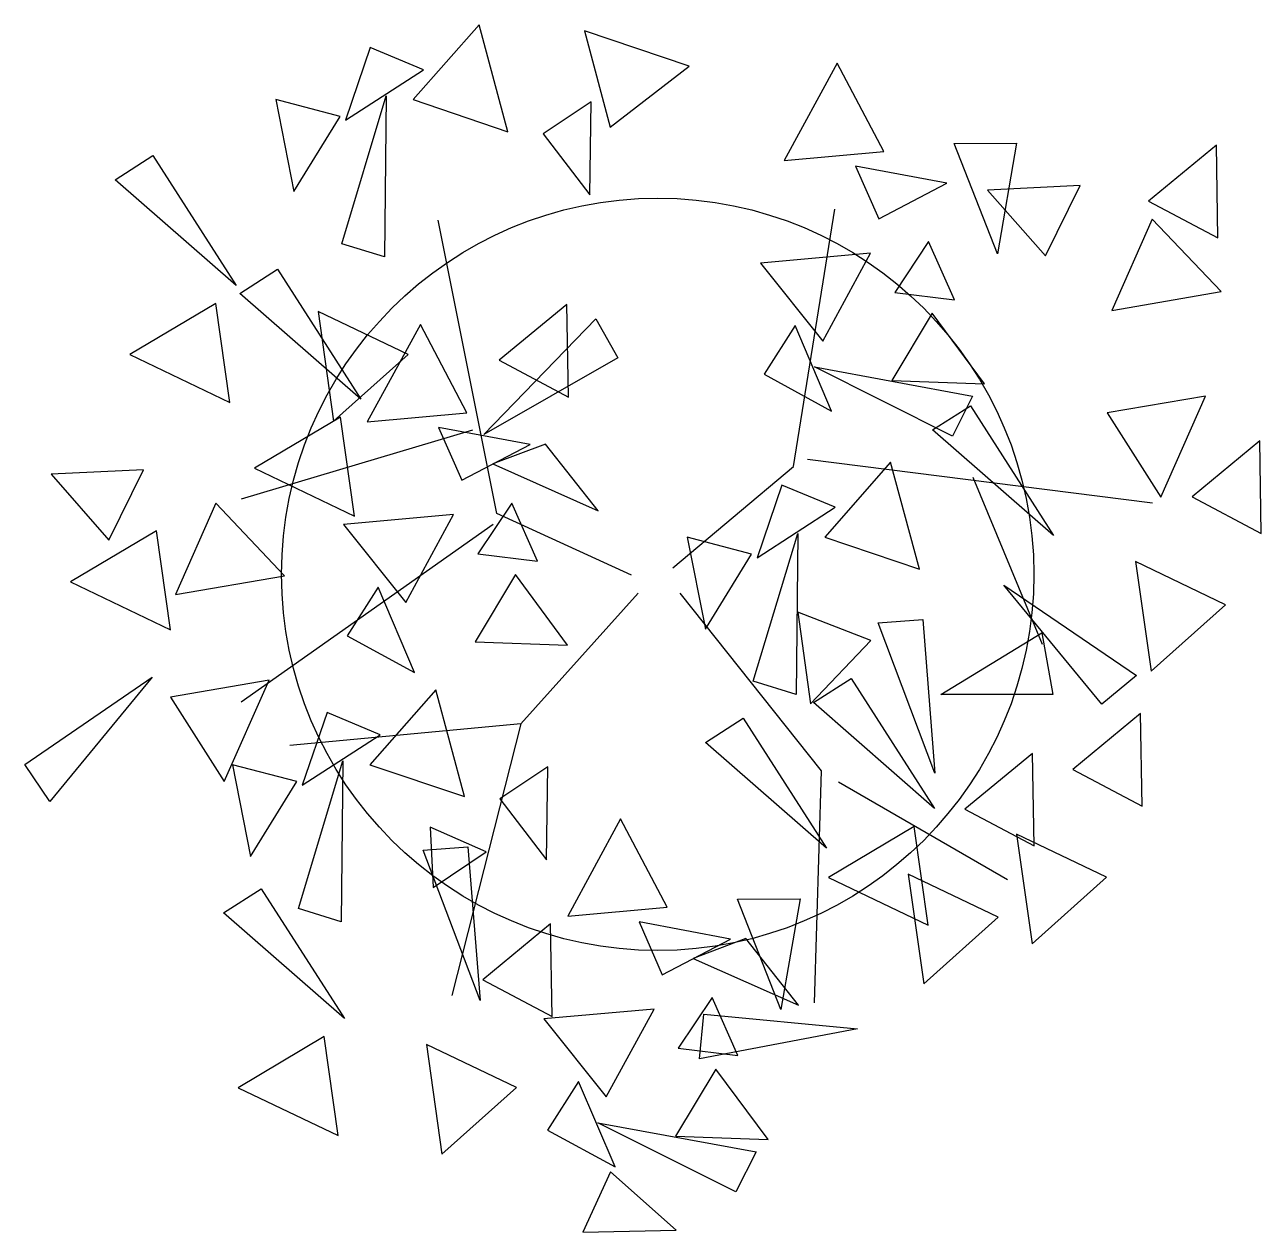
# Model space of a CAD drawing. Extents: x 2395.18 to 2396.21, y 3382.95 to 3383.95.
import ezdxf

# ---------------------------------------------------------------- set-up
doc = ezdxf.new("R2010")
doc.units = 0
doc.header["$LTSCALE"] = 7
doc.layers.get('0').update_dxf_attribs({"linetype": 'CONTINUOUS'})

msp = doc.modelspace()

# ---------------------------------------------------------------- linework, layer by layer
at = {"color": 0}
for p, q in [((2395.5498, 3383.6138), (2395.3571, 3383.5564)), ((2395.8288, 3383.5896), (2396.1164, 3383.5534)), ((2395.9668, 3383.5746), (2396.0244, 3383.4357)), ((2395.5671, 3383.5353), (2395.3571, 3383.3874)), ((2395.5901, 3383.3693), (2395.5325, 3383.1429)), ((2395.8547, 3383.321), (2395.9956, 3383.2395))]:
    msp.add_line(p, q, dxfattribs=at)
for points in [[(2395.5791, 3383.8625), (2395.5553, 3383.9516), (2395.5003, 3383.8892)], [(2395.7304, 3383.917), (2395.643, 3383.9466), (2395.6645, 3383.8662)], [(2395.444, 3383.872), (2395.509, 3383.9141), (2395.4646, 3383.9327)], [(2395.8537, 3383.9196), (2395.8095, 3383.8386), (2395.8924, 3383.8459)], [(2395.4009, 3383.8127), (2395.4394, 3383.8751), (2395.3858, 3383.8892)], [(2395.4408, 3383.7692), (2395.4779, 3383.8923), (2395.4765, 3383.7583)], [(2395.6476, 3383.8098), (2395.6486, 3383.8873), (2395.6085, 3383.8606)], [(2396.0031, 3383.853), (2395.9871, 3383.7609), (2395.9511, 3383.8528)], [(2395.2834, 3383.8426), (2395.3528, 3383.7343), (2395.2519, 3383.8225)], [(2396.1696, 3383.8512), (2396.1132, 3383.8047), (2396.1709, 3383.7741)], [(2395.9451, 3383.8196), (2395.8689, 3383.8339), (2395.8883, 3383.7898)], [(2395.9789, 3383.8139), (2396.0272, 3383.759), (2396.056, 3383.8176)], [(2396.0826, 3383.7135), (2396.1735, 3383.7293), (2396.1162, 3383.7896)], [(2395.9298, 3383.771), (2395.9016, 3383.7286), (2395.9514, 3383.7225)], [(2395.8814, 3383.7612), (2395.7896, 3383.753), (2395.8416, 3383.6881)], [(2395.3873, 3383.7479), (2395.4567, 3383.6397), (2395.3558, 3383.7278)], [(2395.2643, 3383.6768), (2395.3475, 3383.637), (2395.3358, 3383.7193)], [(2395.6284, 3383.7186), (2395.572, 3383.6721), (2395.6297, 3383.6415)], [(2395.421, 3383.7128), (2395.434, 3383.6215), (2395.4961, 3383.6768)], [(2395.9764, 3383.6526), (2395.9329, 3383.7113), (2395.8993, 3383.6553)], [(2395.5063, 3383.7018), (2395.4621, 3383.6208), (2395.545, 3383.6282)], [(2395.6708, 3383.6741), (2395.5591, 3383.6104), (2395.6524, 3383.7066)], [(2395.8489, 3383.6297), (2395.8186, 3383.701), (2395.7927, 3383.6604)], [(2395.9496, 3383.6089), (2395.8347, 3383.6666), (2395.9664, 3383.6422)], [(2396.1233, 3383.558), (2396.1606, 3383.6423), (2396.0786, 3383.6282)], [(2395.9646, 3383.6342), (2396.034, 3383.526), (2395.9331, 3383.6142)], [(2395.3682, 3383.5821), (2395.4514, 3383.5423), (2395.4397, 3383.6247)], [(2395.5977, 3383.6018), (2395.5215, 3383.6162), (2395.5409, 3383.5721)], [(2396.2057, 3383.605), (2396.1494, 3383.5584), (2396.207, 3383.5278)], [(2395.6546, 3383.5466), (2395.6105, 3383.6022), (2395.5666, 3383.5857)], [(2395.9221, 3383.498), (2395.8982, 3383.5871), (2395.8433, 3383.5247)], [(2395.1985, 3383.5773), (2395.2467, 3383.5223), (2395.2756, 3383.5809)], [(2395.7869, 3383.5075), (2395.852, 3383.5496), (2395.8075, 3383.5682)], [(2395.3022, 3383.4769), (2395.393, 3383.4926), (2395.3358, 3383.553)], [(2395.534, 3383.5435), (2395.4422, 3383.5353), (2395.4942, 3383.4704)], [(2395.5825, 3383.5532), (2395.5542, 3383.5109), (2395.604, 3383.5047)], [(2395.2148, 3383.4875), (2395.298, 3383.4476), (2395.2863, 3383.53)], [(2395.7438, 3383.4482), (2395.7823, 3383.5106), (2395.7287, 3383.5247)], [(2395.7837, 3383.4047), (2395.8208, 3383.5278), (2395.8194, 3383.3938)], [(2396.1022, 3383.5044), (2396.1152, 3383.4131), (2396.1773, 3383.4685)], [(2395.629, 3383.4348), (2395.5855, 3383.4936), (2395.5519, 3383.4376)], [(2395.5015, 3383.4119), (2395.4712, 3383.4832), (2395.4453, 3383.4426)], [(2396.0742, 3383.3856), (2395.9924, 3383.4848), (2396.1031, 3383.4094)], [(2395.8313, 3383.3858), (2395.8817, 3383.4387), (2395.8208, 3383.4622)], [(2395.9249, 3383.4563), (2395.935, 3383.3281), (2395.8877, 3383.4535)], [(2396.0334, 3383.3938), (2395.9399, 3383.3938), (2396.0242, 3383.4451)], [(2395.1766, 3383.3354), (2395.2827, 3383.408), (2395.1976, 3383.3045)], [(2395.3429, 3383.3213), (2395.3802, 3383.4057), (2395.2982, 3383.3915)], [(2395.8654, 3383.4071), (2395.9348, 3383.2988), (2395.8339, 3383.387)], [(2395.543, 3383.3086), (2395.5192, 3383.3977), (2395.4642, 3383.3352)], [(2395.4079, 3383.3181), (2395.4729, 3383.3601), (2395.4285, 3383.3787)], [(2395.7753, 3383.3739), (2395.8446, 3383.2657), (2395.7438, 3383.3538)], [(2396.1065, 3383.3778), (2396.0501, 3383.3313), (2396.1078, 3383.3006)], [(2395.4047, 3383.2153), (2395.4418, 3383.3384), (2395.4404, 3383.2044)], [(2396.0164, 3383.3446), (2395.96, 3383.2981), (2396.0177, 3383.2675)], [(2395.3648, 3383.2588), (2395.4033, 3383.3212), (2395.3497, 3383.3352)], [(2395.6115, 3383.2559), (2395.6125, 3383.3333), (2395.5724, 3383.3067)], [(2395.6732, 3383.29), (2395.6291, 3383.209), (2395.712, 3383.2164)], [(2395.561, 3383.2625), (2395.5144, 3383.2831), (2395.5169, 3383.233)], [(2395.8463, 3383.2413), (2395.9295, 3383.2015), (2395.9178, 3383.2838)], [(2396.003, 3383.2773), (2396.016, 3383.186), (2396.078, 3383.2414)], [(2395.5459, 3383.2669), (2395.556, 3383.1387), (2395.5087, 3383.2641)], [(2395.9129, 3383.2441), (2395.9258, 3383.1528), (2395.9879, 3383.2082)], [(2395.3737, 3383.2319), (2395.4431, 3383.1237), (2395.3422, 3383.2118)], [(2395.8227, 3383.2234), (2395.8067, 3383.1314), (2395.7707, 3383.2232)], [(2395.7647, 3383.19), (2395.6885, 3383.2043), (2395.7079, 3383.1602)], [(2395.6148, 3383.2027), (2395.5584, 3383.1561), (2395.6161, 3383.1255)], [(2395.8215, 3383.1348), (2395.7774, 3383.1904), (2395.7336, 3383.1738)], [(2395.7494, 3383.1414), (2395.7212, 3383.0991), (2395.7709, 3383.0929)], [(2395.701, 3383.1316), (2395.6091, 3383.1234), (2395.6612, 3383.0586)], [(2395.7426, 3383.1273), (2395.8706, 3383.1152), (2395.739, 3383.0901)], [(2395.3546, 3383.0661), (2395.4378, 3383.0263), (2395.4261, 3383.1087)], [(2395.5113, 3383.1021), (2395.5243, 3383.0108), (2395.5863, 3383.0662)], [(2395.796, 3383.023), (2395.7525, 3383.0817), (2395.7189, 3383.0257)], [(2395.6685, 3383.0001), (2395.6382, 3383.0714), (2395.6122, 3383.0308)], [(2395.7692, 3382.9793), (2395.6543, 3383.037), (2395.786, 3383.0127)], [(2395.7195, 3382.9475), (2395.6646, 3382.9961), (2395.6416, 3382.9457)]]:
    msp.add_lwpolyline(points, close=True, dxfattribs=at)
for points in [[(2395.7166, 3383.4991), (2395.8173, 3383.5836), (2395.8518, 3383.7979)], [(2395.6821, 3383.4931), (2395.5699, 3383.5444), (2395.521, 3383.7889)], [(2395.6879, 3383.478), (2395.5901, 3383.3693), (2395.3974, 3383.3512)], [(2395.7224, 3383.478), (2395.8403, 3383.33), (2395.8345, 3383.1368)]]:
    msp.add_lwpolyline(points, dxfattribs=at)
msp.add_circle((2395.7041, 3383.4938), 0.3134, dxfattribs=at)

doc.saveas('drawing.dxf')
